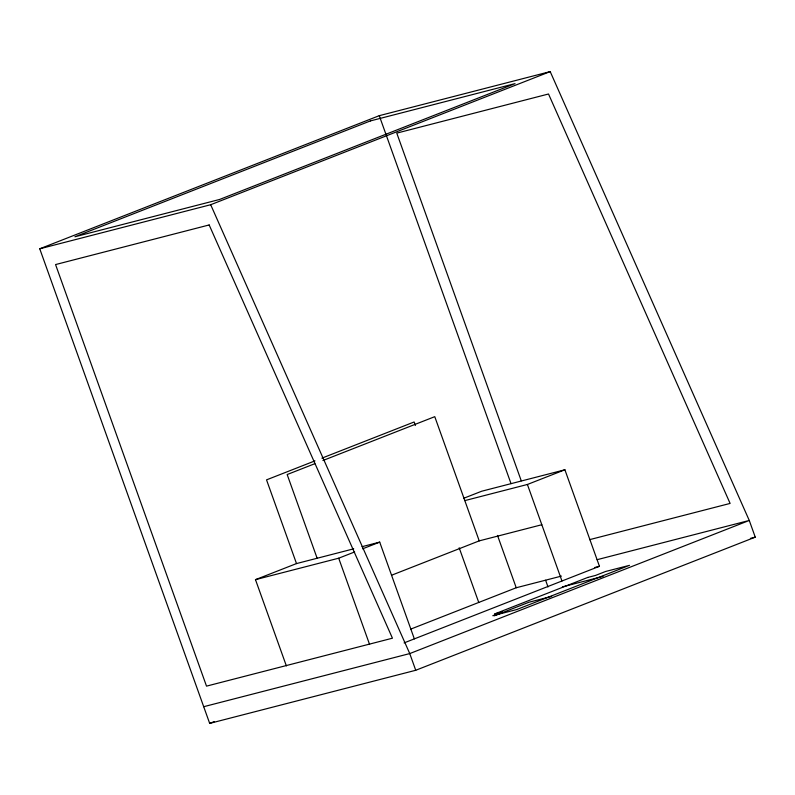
<?xml version="1.0" encoding="UTF-8"?>
<svg xmlns="http://www.w3.org/2000/svg" width="795" height="795" viewBox="0 0 795 795"><rect width="100%" height="100%" fill="white"/><g stroke="black" fill="none" stroke-linecap="round" stroke-linejoin="round"><path stroke-width="1.19" d="M39.75 248.795L379.265 115.673L550.2 71.6L749.268 520.457L755.25 537.152L415.735 670.274L209.681 723.4L39.75 248.795L210.685 204.722L550.2 71.6M314.969 460.871L266.534 479.862L296.505 563.576L353.725 548.818M321.886 458.159L414.135 421.986L415.387 425.484M314.84 463.694L287.164 474.536L317.135 558.249M322.909 460.524L434.766 416.669L479.226 540.868L541.822 524.73M286.369 665.912L255.483 579.654L296.505 563.576M463.505 498.356L481.681 491.231L564.897 469.775L599.45 566.298L404.099 642.897M255.483 579.654L338.7 558.199L354.649 551.949M362.619 548.818L379.702 542.12L414.344 638.872M464.817 500.611L527.403 484.473L564.897 469.775M391.597 575.222L479.226 540.868M410.717 629.123L516.233 587.753L561.409 576.107M209.681 723.4L214.302 721.582M494.232 615.847L528.874 602.262L551.65 596.389M361.993 546.692L379.702 542.12M589.572 539.666L730.108 503.424L548.52 93.999L396.775 133.123L521.262 480.806M597.134 559.68L749.268 520.457L409.753 653.579L203.699 706.705M594.7 567.521L599.45 566.298M562.383 586.879L603.107 576.375M750.46 538.384L755.25 537.152M210.685 204.722L409.753 653.579L415.735 670.274M527.403 484.473L561.966 580.996M379.265 115.673L511.016 483.628M545.618 580.261L548.003 586.939M497.501 535.423L516.233 587.753M459.182 547.795L478.749 602.451M338.7 558.199L369.586 644.457M370.361 120.929L74.909 236.771L219.599 199.465L515.041 83.624L370.361 120.929M587.744 577.448L494.649 613.949L502.38 611.961L492.801 615.718L516.71 609.556L629.491 565.334L605.571 571.496L595.485 575.451L587.744 577.448M209.165 224.955L55.561 264.566L206.511 686.135L392.442 638.196L209.165 224.955"/></g></svg>
